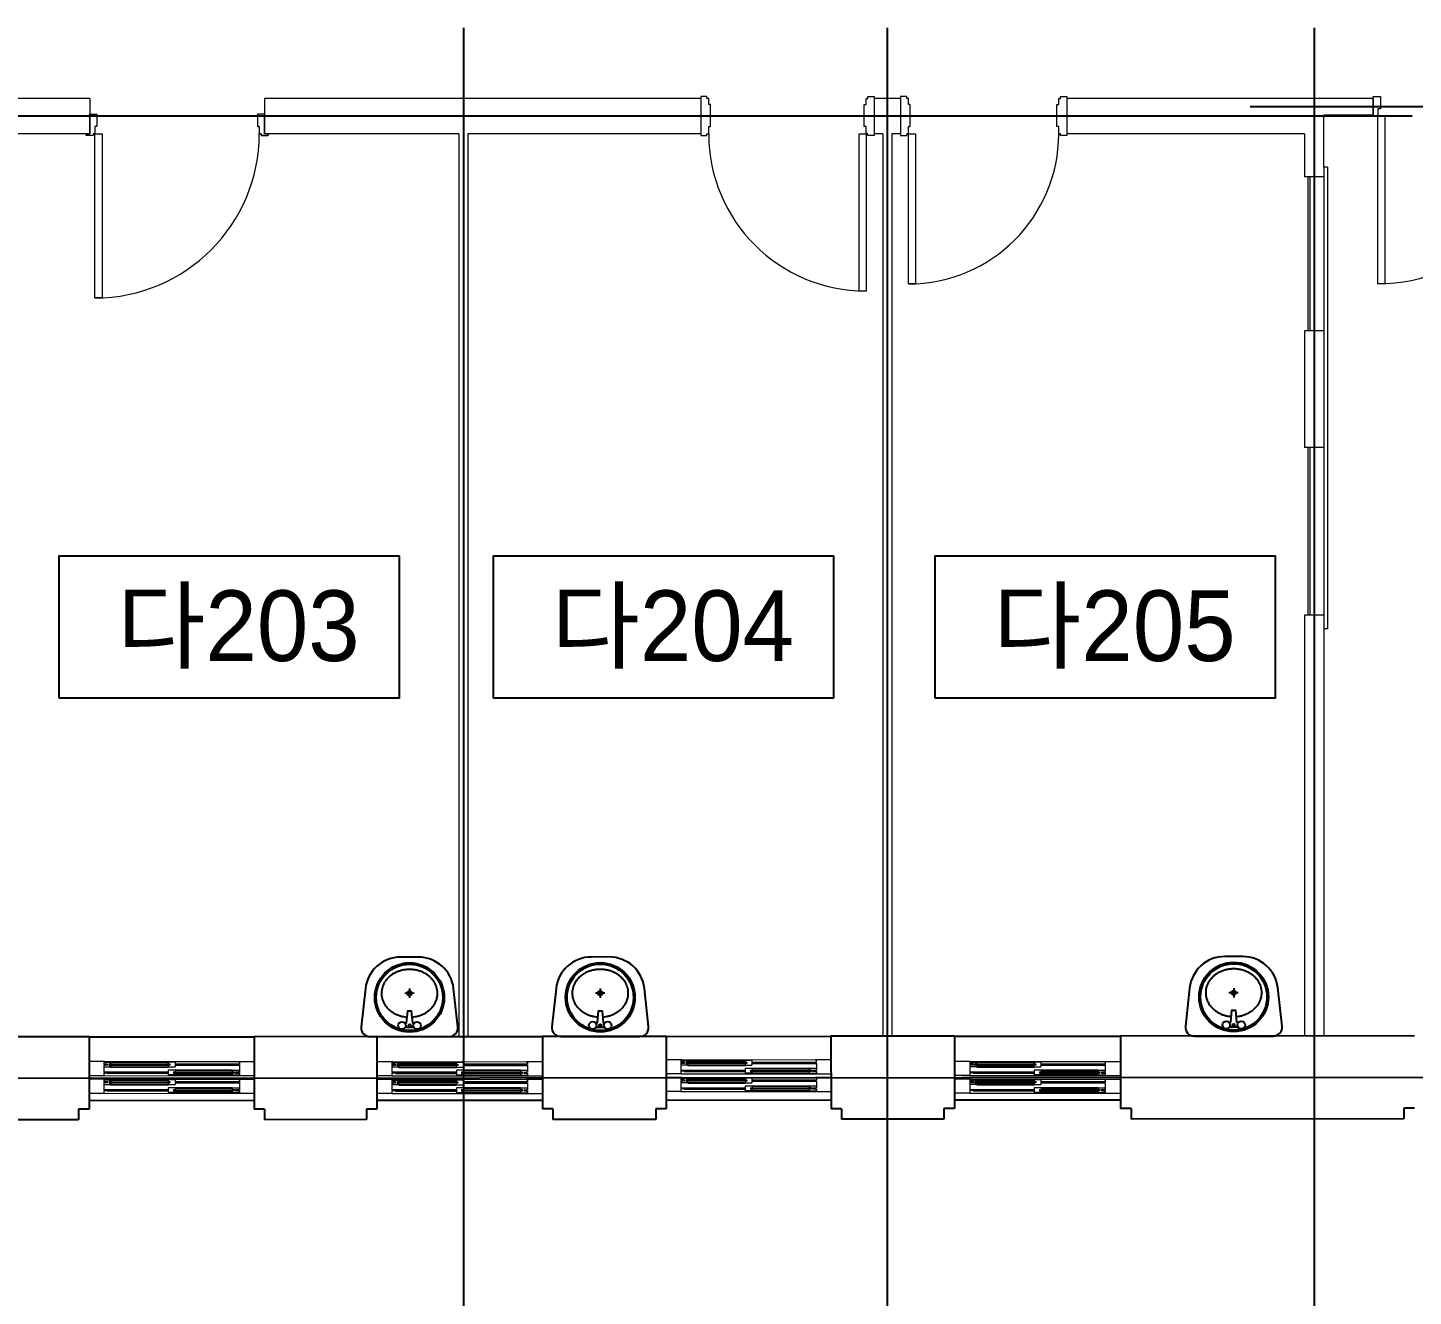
# Model space of a CAD drawing. Header units: millimetres. Extents: x 580267 to 706267, y -57600 to 28800.
# Drawn here: x 659490 to 667335, y -27585 to -20402 of the extents above; entities that cross this region are included whole.
import ezdxf
from ezdxf.enums import TextEntityAlignment as Align

# ---------------------------------------------------------------- set-up
doc = ezdxf.new("R2010")
doc.units = ezdxf.units.MM
doc.header["$LTSCALE"] = 5
doc.layers.add('ELE-1 (벽체 마감)', color=3, linetype='Continuous', lineweight=9)
doc.layers.add('ELE-2 (마감 창호)', color=4, linetype='Continuous', lineweight=9)
for name, color, linetype in [('text', 7, 'Continuous'), ('단면선', 2, 'Continuous'), ('입면', 7, 'Continuous'), ('입면선', 8, 'Continuous'), ('중심선', 1, 'Continuous')]:
    doc.layers.add(name, color=color, linetype=linetype)
doc.styles.get("Standard").update_dxf_attribs({"font": 'Gulim.ttf'})

# ---------------------------------------------------------------- blocks, each defined once
blk = doc.blocks.new('A$C26F80365')
at = {"layer": '입면선'}
for p, q in [((-25, 194.2), (25, 194.2)), ((-26, 0), (27, 0)), ((0, -26.6), (0, 26.4))]:
    blk.add_line(p, q, dxfattribs=at)
blk.add_lwpolyline([(-51, -205), (51, -205, 0.382162), (249.8, -27.1), (273.8, 189.5, 0.447008), (224.1, 245), (-224.1, 245, 0.447008), (-273.8, 189.5), (-249.8, -27.1, 0.382162)], format="xyb", close=True, dxfattribs=at)
blk.add_lwpolyline([(-25, 170.3), (-22.4, 170.3, -0.386916), (-18.1, 166.4), (-12, 101.1), (12, 101.1), (18.1, 166.4, -0.386916), (22.4, 170.3), (25, 170.3)], format="xyb", dxfattribs=at)
for centre, radius in [((0, 23.4), 196.4), ((0, 23.4), 187.9), ((-42.7, 182.3), 21.4), ((0, 182.3), 6.83), ((42.7, 182.3), 21.4), ((0, -0.1), 12.8)]:
    blk.add_circle(centre, radius, dxfattribs=at)
blk.add_rational_spline([(-15.1, 134.2), (-270, 113.6), (-135, -71.2), (0, -256.1), (135, -71.2), (270, 113.6), (15.1, 134.2)], [1, 0.527194519268, 1, 0.527194519268, 1, 0.527194519268, 1], degree=2, knots=[0, 0, 0, 0.333333, 0.333333, 0.666667, 0.666667, 1, 1, 1], dxfattribs=at)

msp = doc.modelspace()

# ---------------------------------------------------------------- linework, layer by layer
at = {"layer": 'ELE-1 (벽체 마감)'}
for p, q in [((659840.8, -20802), (657728.8, -20802)), ((659840.8, -20802), (659840.8, -21002)), ((663300.8, -20802), (660830.8, -20802)), ((660830.8, -20802), (660830.8, -21002)), ((663300.8, -20802), (663300.8, -21002)), ((664431.8, -20802), (664281.8, -20802)), ((664281.8, -20802), (664281.8, -21002)), ((664431.8, -20802), (664431.8, -21002)), ((667108.8, -20802), (665372.8, -20802)), ((665372.8, -20802), (665372.8, -21002)), ((667108.8, -20802), (667108.8, -20897)), ((667108.8, -20897), (666828.8, -20897)), ((666828.8, -21192), (666828.8, -20897)), ((659840.8, -21002), (659330.8, -21002)), ((661931.8, -21002), (660830.8, -21002)), ((661931.8, -21002), (661931.8, -26114.1)), ((663300.8, -21002), (661981.8, -21002)), ((661981.8, -21002), (661981.8, -26114.1)), ((664331.8, -21002), (664281.8, -21002)), ((664331.8, -21002), (664331.8, -26112.5)), ((664431.8, -21002), (664381.8, -21002)), ((664381.8, -21002), (664381.8, -26112.4)), ((666718.8, -21002), (665372.8, -21002)), ((666718.8, -21002), (666718.8, -21247)), ((666828.8, -21247), (666718.8, -21247)), ((666738.8, -21247), (666738.8, -22118.5)), ((666748.8, -21247), (666748.8, -22118.5)), ((666848.8, -21192), (666828.8, -21192)), ((666828.8, -21192), (666828.8, -23805.5)), ((666848.8, -21192), (666848.8, -23805.5)), ((666828.8, -22118.5), (666718.8, -22118.5)), ((666718.8, -22118.5), (666718.8, -22778.5)), ((666828.8, -22778.5), (666718.8, -22778.5)), ((666738.8, -22778.5), (666738.8, -23728.5)), ((666748.8, -22778.5), (666748.8, -23728.5)), ((666828.8, -23728.5), (666718.8, -23728.5)), ((666718.8, -23728.5), (666718.8, -26110.8)), ((666848.8, -23805.5), (666828.8, -23805.5)), ((666828.8, -23805.5), (666828.8, -26110.8))]:
    msp.add_line(p, q, dxfattribs=at)
at = {"layer": 'ELE-2 (마감 창호)'}
for p, q in [((663335.8, -20792), (663300.8, -20792)), ((663300.8, -20792), (663300.8, -20802)), ((663335.8, -20802), (663335.8, -20792)), ((663345.8, -20802), (663335.8, -20802)), ((663345.8, -20837), (663345.8, -20802)), ((663355.8, -20837), (663345.8, -20837)), ((663355.8, -20962), (663355.8, -20837)), ((664226.8, -20962), (664226.8, -20837)), ((664226.8, -20837), (664236.8, -20837)), ((664236.8, -20837), (664236.8, -20802)), ((664236.8, -20802), (664246.8, -20802)), ((664246.8, -20802), (664246.8, -20792)), ((664246.8, -20792), (664281.8, -20792)), ((664281.8, -20792), (664281.8, -20802)), ((664466.8, -20792), (664431.8, -20792)), ((664431.8, -20792), (664431.8, -20802)), ((664466.8, -20802), (664466.8, -20792)), ((664476.8, -20802), (664466.8, -20802)), ((664476.8, -20837), (664476.8, -20802)), ((664486.8, -20837), (664476.8, -20837)), ((664486.8, -20962), (664486.8, -20837)), ((665317.8, -20962), (665317.8, -20837)), ((665317.8, -20837), (665327.8, -20837)), ((665327.8, -20837), (665327.8, -20802)), ((665327.8, -20802), (665337.8, -20802)), ((665337.8, -20802), (665337.8, -20792)), ((665337.8, -20792), (665372.8, -20792)), ((665372.8, -20792), (665372.8, -20802)), ((667108.8, -20792), (667148.8, -20792)), ((667108.8, -20902), (667108.8, -20792)), ((667148.8, -20862), (667133.8, -20862)), ((667133.8, -20862), (667133.8, -20902)), ((667148.8, -20792), (667148.8, -20862)), ((659840.8, -20892), (659880.8, -20892)), ((659840.8, -21002), (659840.8, -20892)), ((659880.8, -20892), (659880.8, -20962)), ((660790.8, -20892), (660790.8, -20962)), ((660830.8, -20892), (660790.8, -20892)), ((660830.8, -20892), (660790.8, -20892)), ((660790.8, -20892), (660790.8, -20962)), ((660830.8, -21002), (660830.8, -20892)), ((667133.8, -20902), (667108.8, -20902)), ((667133.8, -21852), (667133.8, -20902)), ((667133.8, -20902), (667173.8, -20902)), ((667173.8, -20902), (667173.8, -21852)), ((659820.8, -21012), (659820.8, -21002)), ((659820.8, -21002), (659840.8, -21002)), ((659860.8, -21012), (659820.8, -21012)), ((659870.8, -21002), (659860.8, -21002)), ((659860.8, -21002), (659860.8, -21012)), ((659880.8, -20962), (659870.8, -20962)), ((659870.8, -20962), (659870.8, -21002)), ((659870.8, -21932), (659870.8, -21002)), ((659870.8, -21002), (659910.8, -21002)), ((659910.8, -21002), (659910.8, -21932)), ((660800.8, -20962), (660790.8, -20962)), ((660790.8, -20962), (660800.8, -20962)), ((660800.8, -20962), (660800.8, -21002)), ((660800.8, -20962), (660800.8, -21002)), ((660810.8, -21002), (660800.8, -21002)), ((660800.8, -21002), (660810.8, -21002)), ((660810.8, -21002), (660810.8, -21012)), ((660810.8, -21002), (660810.8, -21012)), ((660850.8, -21012), (660810.8, -21012)), ((660810.8, -21012), (660850.8, -21012)), ((660850.8, -21002), (660830.8, -21002)), ((660850.8, -21002), (660850.8, -21012)), ((660850.8, -21012), (660850.8, -21002)), ((663300.8, -21002), (663300.8, -21012)), ((663300.8, -21012), (663335.8, -21012)), ((663335.8, -21012), (663335.8, -21002)), ((663335.8, -21002), (663345.8, -21002)), ((663345.8, -21002), (663345.8, -20962)), ((663345.8, -20962), (663355.8, -20962)), ((664196.8, -21893), (664196.8, -21002)), ((664196.8, -21002), (664236.8, -21002)), ((664236.8, -20962), (664226.8, -20962)), ((664236.8, -21002), (664236.8, -20962)), ((664236.8, -21002), (664236.8, -21893)), ((664246.8, -21002), (664236.8, -21002)), ((664246.8, -21012), (664246.8, -21002)), ((664281.8, -21012), (664246.8, -21012)), ((664281.8, -21002), (664281.8, -21012)), ((664431.8, -21002), (664431.8, -21012)), ((664431.8, -21012), (664466.8, -21012)), ((664466.8, -21012), (664466.8, -21002)), ((664466.8, -21002), (664476.8, -21002)), ((664476.8, -21002), (664476.8, -20962)), ((664476.8, -20962), (664486.8, -20962)), ((664476.8, -21853), (664476.8, -21002)), ((664476.8, -21002), (664516.8, -21002)), ((664516.8, -21002), (664516.8, -21853)), ((665327.8, -20962), (665317.8, -20962)), ((665327.8, -21002), (665327.8, -20962)), ((665337.8, -21002), (665327.8, -21002)), ((665337.8, -21012), (665337.8, -21002)), ((665372.8, -21012), (665337.8, -21012)), ((665372.8, -21002), (665372.8, -21012)), ((664516.8, -21853), (664476.8, -21853)), ((667173.8, -21852), (667133.8, -21852)), ((659910.8, -21932), (659870.8, -21932)), ((664236.8, -21893), (664196.8, -21893)), ((659925.4, -26255.5), (659837.3, -26255.6)), ((659920.4, -26258.5), (659920.4, -26270.5)), ((659925.4, -26258.5), (659920.4, -26258.5)), ((659940.4, -26270.5), (659920.4, -26270.5)), ((659920.4, -26275.5), (659920.4, -26315.5)), ((659940.4, -26275.5), (659920.4, -26275.5)), ((659921.4, -26259.5), (659921.4, -26269.5)), ((659921.4, -26259.5), (659960.4, -26259.5)), ((659941.4, -26269.5), (659921.4, -26269.5)), ((659921.4, -26276.5), (659921.4, -26286.5)), ((659941.4, -26276.5), (659921.4, -26276.5)), ((659925.4, -26255.5), (660683.2, -26255)), ((659925.4, -26255.5), (659925.4, -26258.5)), ((659940.4, -26270.5), (659940.4, -26275.5)), ((659941.4, -26269.5), (659941.4, -26276.5)), ((659960.4, -26268), (659950.4, -26269)), ((659950.4, -26269), (659950.4, -26277)), ((659950.4, -26277), (659960.4, -26278)), ((659955.4, -26270), (659955.4, -26276)), ((659956.4, -26270), (660289.9, -26269.8)), ((659956.4, -26276), (660289.9, -26275.8)), ((659960.4, -26259.5), (659960.4, -26268)), ((659962.4, -26268.5), (659960.4, -26268)), ((659962.4, -26277.5), (659960.4, -26278)), ((659960.4, -26278), (659960.4, -26286.5)), ((659963.4, -26270), (659962.4, -26268.5)), ((659963.4, -26276), (659962.4, -26277.5)), ((660281.9, -26269.8), (660282.8, -26268.3)), ((660281.9, -26275.8), (660282.9, -26277.3)), ((660282.8, -26268.3), (660284.8, -26267.8)), ((660282.9, -26277.3), (660284.9, -26277.8)), ((660284.8, -26259.3), (660284.8, -26267.8)), ((660323.8, -26259.3), (660284.8, -26259.3)), ((660284.8, -26267.8), (660294.8, -26268.8)), ((660294.9, -26276.8), (660284.9, -26277.8)), ((660284.9, -26277.8), (660284.9, -26286.3)), ((660289.9, -26269.8), (660289.9, -26275.8)), ((660294.8, -26268.8), (660294.9, -26276.8)), ((660323.8, -26259.3), (660323.9, -26286.3)), ((660668.2, -26270), (660668.2, -26275)), ((660668.2, -26270), (660688.2, -26270)), ((660668.2, -26275), (660688.2, -26275)), ((660683.2, -26255), (660771.3, -26254.9)), ((660683.2, -26255), (660683.2, -26258)), ((660683.2, -26258), (660688.2, -26258)), ((660688.2, -26258), (660688.2, -26270)), ((660688.2, -26275), (660688.2, -26315)), ((661556.6, -26256.4), (661467.1, -26256.5)), ((661551.6, -26259.4), (661551.6, -26271.4)), ((661556.6, -26259.4), (661551.6, -26259.4)), ((661571.6, -26271.4), (661551.6, -26271.4)), ((661551.6, -26276.4), (661551.6, -26316.4)), ((661571.6, -26276.4), (661551.6, -26276.4)), ((661552.6, -26260.4), (661552.6, -26270.4)), ((661552.6, -26260.4), (661591.6, -26260.4)), ((661572.6, -26270.4), (661552.6, -26270.4)), ((661552.6, -26277.4), (661552.6, -26287.4)), ((661572.6, -26277.4), (661552.6, -26277.4)), ((661556.6, -26256.4), (662314.4, -26255.9)), ((661556.6, -26256.4), (661556.6, -26259.4)), ((661571.6, -26271.4), (661571.6, -26276.4)), ((661572.6, -26270.4), (661572.6, -26277.4)), ((661591.6, -26268.9), (661581.6, -26269.9)), ((661581.6, -26269.9), (661581.6, -26277.9)), ((661581.6, -26277.9), (661591.6, -26278.9)), ((661586.6, -26270.9), (661586.6, -26276.9)), ((661587.6, -26270.9), (661921.1, -26270.7)), ((661587.6, -26276.9), (661921.1, -26276.7)), ((661591.6, -26260.4), (661591.6, -26268.9)), ((661593.6, -26269.4), (661591.6, -26268.9)), ((661593.6, -26278.4), (661591.6, -26278.9)), ((661591.6, -26278.9), (661591.6, -26287.4)), ((661594.6, -26270.9), (661593.6, -26269.4)), ((661594.6, -26276.9), (661593.6, -26278.4)), ((661913.1, -26270.7), (661914.1, -26269.2)), ((661913.1, -26276.7), (661914.1, -26278.2)), ((661914.1, -26269.2), (661916.1, -26268.7)), ((661914.1, -26278.2), (661916.1, -26278.7)), ((661955.1, -26260.1), (661916.1, -26260.2)), ((661916.1, -26260.2), (661916.1, -26268.7)), ((661916.1, -26268.7), (661926.1, -26269.6)), ((661926.1, -26277.6), (661916.1, -26278.7)), ((661916.1, -26278.7), (661916.1, -26287.2)), ((661921.1, -26270.7), (661921.1, -26276.7)), ((661926.1, -26269.6), (661926.1, -26277.6)), ((661955.1, -26260.1), (661955.1, -26287.1)), ((662299.4, -26270.9), (662299.4, -26275.9)), ((662299.4, -26270.9), (662319.4, -26270.9)), ((662299.4, -26275.9), (662319.4, -26275.9)), ((662314.4, -26255.9), (662403.9, -26255.8)), ((662314.4, -26255.9), (662314.4, -26258.9)), ((662314.4, -26258.9), (662319.4, -26258.9)), ((662319.4, -26258.9), (662319.4, -26270.9)), ((662319.4, -26275.9), (662319.5, -26315.9)), ((663192.3, -26245.3), (663104.2, -26245.3)), ((663187.3, -26248.3), (663187.3, -26260.3)), ((663192.3, -26248.3), (663187.3, -26248.3)), ((663207.3, -26260.3), (663187.3, -26260.3)), ((663187.3, -26265.3), (663187.3, -26305.3)), ((663207.3, -26265.3), (663187.3, -26265.3)), ((663188.3, -26249.3), (663227.3, -26249.2)), ((663188.3, -26249.3), (663188.3, -26259.3)), ((663208.3, -26259.3), (663188.3, -26259.3)), ((663188.3, -26266.3), (663188.3, -26276.3)), ((663208.3, -26266.3), (663188.3, -26266.3)), ((663227.3, -26276.2), (663188.3, -26276.3)), ((663192.3, -26245.3), (663950.1, -26244.7)), ((663192.3, -26245.3), (663192.3, -26248.3)), ((663207.3, -26260.3), (663207.3, -26265.3)), ((663208.3, -26259.3), (663208.3, -26266.3)), ((663227.3, -26257.7), (663217.3, -26258.8)), ((663217.3, -26258.8), (663217.3, -26266.8)), ((663217.3, -26266.8), (663227.3, -26267.7)), ((663222.3, -26259.8), (663222.3, -26265.8)), ((663223.3, -26259.8), (663556.8, -26259.5)), ((663223.3, -26265.8), (663556.8, -26265.5)), ((663227.3, -26249.2), (663227.3, -26257.7)), ((663229.3, -26258.2), (663227.3, -26257.7)), ((663229.3, -26267.2), (663227.3, -26267.7)), ((663227.3, -26267.7), (663227.3, -26276.2)), ((663230.3, -26259.7), (663229.3, -26258.2)), ((663230.3, -26265.7), (663229.3, -26267.2)), ((663548.8, -26259.5), (663549.8, -26258)), ((663548.8, -26265.5), (663549.8, -26267)), ((663549.8, -26258), (663551.8, -26257.5)), ((663549.8, -26267), (663551.8, -26267.5)), ((663551.8, -26249), (663551.8, -26257.5)), ((663590.8, -26249), (663551.8, -26249)), ((663551.8, -26257.5), (663561.8, -26258.5)), ((663561.8, -26266.5), (663551.8, -26267.5)), ((663551.8, -26267.5), (663551.8, -26276)), ((663551.8, -26276), (663590.8, -26276)), ((663551.8, -26276), (663590.8, -26276)), ((663556.8, -26259.5), (663556.8, -26265.5)), ((663561.8, -26258.5), (663561.8, -26266.5)), ((663590.8, -26249), (663590.8, -26276)), ((663935.1, -26259.8), (663955.1, -26259.7)), ((663935.1, -26259.8), (663935.2, -26264.8)), ((663935.2, -26264.8), (663955.2, -26264.7)), ((663950.1, -26244.7), (663950.1, -26247.7)), ((663950.1, -26244.7), (664038.2, -26244.7)), ((663950.1, -26247.7), (663955.1, -26247.7)), ((663955.1, -26247.7), (663955.1, -26259.7)), ((663955.2, -26264.7), (663955.2, -26304.7)), ((664828.4, -26254.9), (664737.7, -26254.9)), ((664823.4, -26257.9), (664823.4, -26269.9)), ((664828.4, -26257.9), (664823.4, -26257.9)), ((664843.4, -26269.9), (664823.4, -26269.9)), ((664823.4, -26274.9), (664823.4, -26314.9)), ((664843.4, -26274.9), (664823.4, -26274.9)), ((664824.4, -26258.9), (664824.4, -26268.9)), ((664824.4, -26258.9), (664863.4, -26258.9)), ((664844.4, -26268.9), (664824.4, -26268.9)), ((664824.4, -26275.9), (664824.4, -26285.9)), ((664844.4, -26275.9), (664824.4, -26275.9)), ((664828.4, -26254.9), (665586.2, -26254.9)), ((664828.4, -26254.9), (664828.4, -26257.9)), ((664843.4, -26269.9), (664843.4, -26274.9)), ((664844.4, -26268.9), (664844.4, -26275.9)), ((664863.4, -26267.4), (664853.4, -26268.4)), ((664853.4, -26268.4), (664853.4, -26276.4)), ((664853.4, -26276.4), (664863.4, -26277.4)), ((664858.4, -26269.4), (664858.4, -26275.4)), ((664859.4, -26269.4), (665192.9, -26269.4)), ((664859.4, -26275.4), (665192.9, -26275.4)), ((664863.4, -26258.9), (664863.4, -26267.4)), ((664865.4, -26267.9), (664863.4, -26267.4)), ((664865.4, -26276.9), (664863.4, -26277.4)), ((664863.4, -26277.4), (664863.4, -26285.9)), ((664866.4, -26269.4), (664865.4, -26267.9)), ((664866.4, -26275.4), (664865.4, -26276.9)), ((665184.9, -26269.4), (665185.9, -26267.9)), ((665184.9, -26275.4), (665185.9, -26276.9)), ((665185.9, -26267.9), (665187.9, -26267.4)), ((665185.9, -26276.9), (665187.9, -26277.4)), ((665187.9, -26258.9), (665187.9, -26267.4)), ((665226.9, -26258.9), (665187.9, -26258.9)), ((665187.9, -26267.4), (665197.9, -26268.4)), ((665197.9, -26276.4), (665187.9, -26277.4)), ((665187.9, -26277.4), (665187.9, -26285.9)), ((665192.9, -26269.4), (665192.9, -26275.4)), ((665197.9, -26268.4), (665197.9, -26276.4)), ((665226.9, -26258.9), (665226.9, -26285.9)), ((665571.2, -26269.9), (665571.2, -26274.9)), ((665571.2, -26269.9), (665591.2, -26269.9)), ((665571.2, -26274.9), (665591.2, -26274.9)), ((665586.2, -26254.9), (665586.2, -26257.9)), ((665586.2, -26254.9), (665676.9, -26254.9)), ((665586.2, -26257.9), (665591.2, -26257.9)), ((665591.2, -26257.9), (665591.2, -26269.9)), ((665591.2, -26274.9), (665591.2, -26314.9)), ((659920.4, -26335.5), (659837.3, -26335.6)), ((659925.4, -26355.5), (659837.3, -26355.6)), ((659940.4, -26315.5), (659920.4, -26315.5)), ((659920.4, -26320.5), (659920.4, -26335.5)), ((659940.4, -26320.5), (659920.4, -26320.5)), ((659920.4, -26335.5), (660688.3, -26335)), ((659920.4, -26358.5), (659920.4, -26370.5)), ((659925.4, -26358.5), (659920.4, -26358.5)), ((659960.4, -26286.5), (659921.4, -26286.5)), ((659921.4, -26359.5), (659921.4, -26369.5)), ((659921.4, -26359.5), (659960.4, -26359.5)), ((659925.4, -26355.5), (660683.3, -26355)), ((659925.4, -26355.5), (659925.4, -26358.5)), ((659940.4, -26315.5), (659940.4, -26320.5)), ((659960.4, -26359.5), (659960.4, -26368)), ((660284.9, -26286.3), (660323.9, -26286.3)), ((660284.9, -26286.3), (660323.9, -26286.3)), ((660284.9, -26359.3), (660284.9, -26367.8)), ((660323.9, -26359.3), (660284.9, -26359.3)), ((660285.9, -26304.3), (660285.9, -26331.3)), ((660324.9, -26304.3), (660285.9, -26304.3)), ((660324.9, -26331.3), (660285.9, -26331.3)), ((660314.9, -26313.8), (660324.9, -26312.8)), ((660314.9, -26313.8), (660314.9, -26321.8)), ((660314.9, -26321.8), (660324.9, -26322.8)), ((660319.9, -26314.8), (660653.2, -26314.5)), ((660319.9, -26314.8), (660319.9, -26320.8)), ((660319.9, -26320.8), (660653.3, -26320.5)), ((660323.9, -26359.3), (660323.9, -26386.3)), ((660324.9, -26304.3), (660324.9, -26312.8)), ((660326.9, -26313.3), (660324.9, -26312.8)), ((660326.9, -26322.3), (660324.9, -26322.8)), ((660324.9, -26322.8), (660324.9, -26331.3)), ((660327.9, -26314.8), (660326.9, -26313.3)), ((660327.9, -26320.8), (660326.9, -26322.3)), ((660645.2, -26314.5), (660646.2, -26313)), ((660645.3, -26320.5), (660646.3, -26322)), ((660646.2, -26313), (660648.2, -26312.5)), ((660646.3, -26322), (660648.3, -26322.5)), ((660648.2, -26304), (660648.2, -26312.5)), ((660648.2, -26304), (660687.2, -26304)), ((660648.2, -26312.5), (660658.2, -26313.5)), ((660658.3, -26321.5), (660648.3, -26322.5)), ((660648.3, -26322.5), (660648.3, -26331)), ((660648.3, -26331), (660687.3, -26331)), ((660653.2, -26314.5), (660653.3, -26320.5)), ((660658.2, -26313.5), (660658.3, -26321.5)), ((660667.2, -26314), (660667.3, -26321)), ((660667.2, -26314), (660687.2, -26314)), ((660667.3, -26321), (660687.3, -26321)), ((660668.2, -26315), (660668.3, -26320)), ((660668.2, -26315), (660688.2, -26315)), ((660668.3, -26320), (660688.3, -26320)), ((660683.3, -26355), (660771.4, -26354.9)), ((660683.3, -26355), (660683.3, -26358)), ((660683.3, -26358), (660688.3, -26358)), ((660687.2, -26304), (660687.2, -26314)), ((660687.3, -26321), (660687.3, -26331)), ((660688.3, -26320), (660688.3, -26335)), ((660688.3, -26335), (660771.4, -26334.9)), ((660688.3, -26358), (660688.3, -26370)), ((661551.6, -26336.4), (661467.2, -26336.5)), ((661556.6, -26356.4), (661467.2, -26356.5)), ((661571.6, -26316.4), (661551.6, -26316.4)), ((661551.6, -26321.4), (661551.6, -26336.4)), ((661571.6, -26321.4), (661551.6, -26321.4)), ((661551.6, -26336.4), (662319.5, -26335.9)), ((661551.6, -26359.4), (661551.6, -26371.4)), ((661556.6, -26359.4), (661551.6, -26359.4)), ((661591.6, -26287.4), (661552.6, -26287.4)), ((661552.6, -26360.4), (661552.6, -26370.4)), ((661552.6, -26360.4), (661591.6, -26360.4)), ((661556.6, -26356.4), (662314.5, -26355.9)), ((661556.6, -26356.4), (661556.6, -26359.4)), ((661571.6, -26316.4), (661571.6, -26321.4)), ((661591.6, -26360.4), (661591.6, -26368.9)), ((661916.1, -26287.2), (661955.1, -26287.1)), ((661916.1, -26287.2), (661955.1, -26287.1)), ((661955.1, -26360.1), (661916.1, -26360.2)), ((661916.1, -26360.2), (661916.1, -26368.7)), ((661956.1, -26305.1), (661917.1, -26305.2)), ((661917.1, -26305.2), (661917.1, -26332.2)), ((661956.1, -26332.1), (661917.1, -26332.2)), ((661946.1, -26314.6), (661956.1, -26313.6)), ((661946.1, -26314.6), (661946.1, -26322.6)), ((661946.1, -26322.6), (661956.1, -26323.6)), ((661951.1, -26315.6), (662284.5, -26315.4)), ((661951.1, -26315.6), (661951.1, -26321.6)), ((661951.1, -26321.6), (662284.5, -26321.4)), ((661955.1, -26360.1), (661955.1, -26387.1)), ((661956.1, -26305.1), (661956.1, -26313.6)), ((661958.1, -26314.1), (661956.1, -26313.6)), ((661958.1, -26323.1), (661956.1, -26323.6)), ((661956.1, -26323.6), (661956.1, -26332.1)), ((661959.1, -26315.6), (661958.1, -26314.1)), ((661959.1, -26321.6), (661958.1, -26323.1)), ((662276.5, -26315.4), (662277.5, -26313.9)), ((662276.5, -26321.4), (662277.5, -26322.9)), ((662277.5, -26313.9), (662279.5, -26313.4)), ((662277.5, -26322.9), (662279.5, -26323.4)), ((662279.5, -26304.9), (662279.5, -26313.4)), ((662279.5, -26304.9), (662318.5, -26304.9)), ((662279.5, -26313.4), (662289.5, -26314.4)), ((662289.5, -26322.4), (662279.5, -26323.4)), ((662279.5, -26323.4), (662279.5, -26331.9)), ((662279.5, -26331.9), (662318.5, -26331.9)), ((662284.5, -26315.4), (662284.5, -26321.4)), ((662289.5, -26314.4), (662289.5, -26322.4)), ((662298.5, -26314.9), (662298.5, -26321.9)), ((662298.5, -26314.9), (662318.5, -26314.9)), ((662298.5, -26321.9), (662318.5, -26321.9)), ((662299.5, -26315.9), (662299.5, -26320.9)), ((662299.5, -26315.9), (662319.5, -26315.9)), ((662299.5, -26320.9), (662319.5, -26320.9)), ((662314.5, -26355.9), (662403.9, -26355.8)), ((662314.5, -26355.9), (662314.5, -26358.9)), ((662314.5, -26358.9), (662319.5, -26358.9)), ((662318.5, -26304.9), (662318.5, -26314.9)), ((662318.5, -26321.9), (662318.5, -26331.9)), ((662319.5, -26320.9), (662319.5, -26335.9)), ((662319.5, -26335.9), (662403.9, -26335.8)), ((662319.5, -26358.9), (662319.5, -26370.9)), ((663187.3, -26325.3), (663104.3, -26325.3)), ((663192.4, -26345.3), (663104.3, -26345.3)), ((663207.3, -26305.3), (663187.3, -26305.3)), ((663187.3, -26310.3), (663187.3, -26325.3)), ((663207.3, -26310.3), (663187.3, -26310.3)), ((663187.3, -26325.3), (663955.2, -26324.7)), ((663187.4, -26348.3), (663187.4, -26360.3)), ((663192.4, -26348.3), (663187.4, -26348.3)), ((663207.4, -26360.3), (663187.4, -26360.3)), ((663188.4, -26349.3), (663227.4, -26349.2)), ((663188.4, -26349.3), (663188.4, -26359.3)), ((663208.4, -26359.3), (663188.4, -26359.3)), ((663192.4, -26345.3), (663950.2, -26344.7)), ((663192.4, -26345.3), (663192.4, -26348.3)), ((663207.3, -26305.3), (663207.3, -26310.3)), ((663207.4, -26360.3), (663207.4, -26365.3)), ((663208.4, -26359.3), (663208.4, -26366.3)), ((663227.4, -26357.7), (663217.4, -26358.8)), ((663217.4, -26358.8), (663217.4, -26366.8)), ((663222.4, -26359.8), (663222.4, -26365.8)), ((663223.4, -26359.8), (663556.8, -26359.5)), ((663227.4, -26349.2), (663227.4, -26357.7)), ((663229.4, -26358.2), (663227.4, -26357.7)), ((663230.4, -26359.7), (663229.4, -26358.2)), ((663548.8, -26359.5), (663549.8, -26358)), ((663549.8, -26358), (663551.8, -26357.5)), ((663551.8, -26349), (663551.8, -26357.5)), ((663590.8, -26349), (663551.8, -26349)), ((663551.8, -26357.5), (663561.8, -26358.5)), ((663552.8, -26294), (663552.8, -26321)), ((663591.8, -26294), (663552.8, -26294)), ((663591.8, -26321), (663552.8, -26321)), ((663556.8, -26359.5), (663556.9, -26365.5)), ((663561.8, -26358.5), (663561.9, -26366.5)), ((663581.8, -26303.5), (663591.8, -26302.5)), ((663581.8, -26303.5), (663581.8, -26311.5)), ((663581.8, -26311.5), (663591.8, -26312.5)), ((663586.8, -26304.5), (663920.2, -26304.3)), ((663586.8, -26304.5), (663586.8, -26310.5)), ((663586.8, -26310.5), (663920.2, -26310.3)), ((663590.8, -26349), (663590.9, -26376)), ((663591.8, -26294), (663591.8, -26302.5)), ((663593.8, -26303), (663591.8, -26302.5)), ((663593.8, -26312), (663591.8, -26312.5)), ((663591.8, -26312.5), (663591.8, -26321)), ((663594.8, -26304.5), (663593.8, -26303)), ((663594.8, -26310.5), (663593.8, -26312)), ((663912.2, -26304.3), (663913.2, -26302.8)), ((663912.2, -26310.3), (663913.2, -26311.8)), ((663913.2, -26302.8), (663915.2, -26302.3)), ((663913.2, -26311.8), (663915.2, -26312.3)), ((663915.2, -26293.8), (663954.2, -26293.7)), ((663915.2, -26293.8), (663915.2, -26302.3)), ((663915.2, -26302.3), (663925.2, -26303.3)), ((663925.2, -26311.3), (663915.2, -26312.3)), ((663915.2, -26312.3), (663915.2, -26320.8)), ((663915.2, -26320.8), (663954.2, -26320.7)), ((663920.2, -26304.3), (663920.2, -26310.3)), ((663925.2, -26303.3), (663925.2, -26311.3)), ((663934.2, -26303.8), (663954.2, -26303.7)), ((663934.2, -26303.8), (663934.2, -26310.8)), ((663934.2, -26310.8), (663954.2, -26310.7)), ((663935.2, -26304.8), (663955.2, -26304.7)), ((663935.2, -26304.8), (663935.2, -26309.8)), ((663935.2, -26309.8), (663955.2, -26309.7)), ((663935.2, -26359.8), (663955.2, -26359.7)), ((663935.2, -26359.8), (663935.2, -26364.8)), ((663950.2, -26344.7), (663950.2, -26347.7)), ((663950.2, -26344.7), (664038.3, -26344.7)), ((663950.2, -26347.7), (663955.2, -26347.7)), ((663954.2, -26293.7), (663954.2, -26303.7)), ((663954.2, -26310.7), (663954.2, -26320.7)), ((663955.2, -26309.7), (663955.2, -26324.7)), ((663955.2, -26324.7), (664038.3, -26324.7)), ((663955.2, -26347.7), (663955.2, -26359.7)), ((664823.4, -26334.9), (664737.7, -26334.9)), ((664828.4, -26354.9), (664737.7, -26354.9)), ((664843.4, -26314.9), (664823.4, -26314.9)), ((664823.4, -26319.9), (664823.4, -26334.9)), ((664843.4, -26319.9), (664823.4, -26319.9)), ((664823.4, -26334.9), (665591.2, -26334.9)), ((664823.4, -26357.9), (664823.4, -26369.9)), ((664828.4, -26357.9), (664823.4, -26357.9)), ((664863.4, -26285.9), (664824.4, -26285.9)), ((664824.4, -26358.9), (664824.4, -26368.9)), ((664824.4, -26358.9), (664863.4, -26358.9)), ((664828.4, -26354.9), (665586.3, -26354.9)), ((664828.4, -26354.9), (664828.4, -26357.9)), ((664843.4, -26314.9), (664843.4, -26319.9)), ((664863.4, -26358.9), (664863.4, -26367.4)), ((665187.9, -26285.9), (665226.9, -26285.9)), ((665187.9, -26285.9), (665226.9, -26285.9)), ((665187.9, -26358.9), (665187.9, -26367.4)), ((665226.9, -26358.9), (665187.9, -26358.9)), ((665188.9, -26303.9), (665188.9, -26330.9)), ((665227.9, -26303.9), (665188.9, -26303.9)), ((665227.9, -26330.9), (665188.9, -26330.9)), ((665217.9, -26313.4), (665227.9, -26312.4)), ((665217.9, -26313.4), (665217.9, -26321.4)), ((665217.9, -26321.4), (665227.9, -26322.4)), ((665222.9, -26314.4), (665222.9, -26320.4)), ((665222.9, -26314.4), (665556.2, -26314.4)), ((665222.9, -26320.4), (665556.2, -26320.4)), ((665226.9, -26358.9), (665226.9, -26385.9)), ((665227.9, -26303.9), (665227.9, -26312.4)), ((665229.9, -26312.9), (665227.9, -26312.4)), ((665229.9, -26321.9), (665227.9, -26322.4)), ((665227.9, -26322.4), (665227.9, -26330.9)), ((665230.9, -26314.4), (665229.9, -26312.9)), ((665230.9, -26320.4), (665229.9, -26321.9)), ((665548.2, -26314.4), (665549.2, -26312.9)), ((665548.2, -26320.4), (665549.2, -26321.9)), ((665549.2, -26312.9), (665551.2, -26312.4)), ((665549.2, -26321.9), (665551.2, -26322.4)), ((665551.2, -26303.9), (665551.2, -26312.4)), ((665551.2, -26303.9), (665590.2, -26303.9)), ((665551.2, -26312.4), (665561.2, -26313.4)), ((665561.2, -26321.4), (665551.2, -26322.4)), ((665551.2, -26322.4), (665551.2, -26330.9)), ((665551.2, -26330.9), (665590.2, -26330.9)), ((665556.2, -26314.4), (665556.2, -26320.4)), ((665561.2, -26313.4), (665561.2, -26321.4)), ((665570.2, -26313.9), (665570.2, -26320.9)), ((665570.2, -26313.9), (665590.2, -26313.9)), ((665570.2, -26320.9), (665590.2, -26320.9)), ((665571.2, -26314.9), (665571.2, -26319.9)), ((665571.2, -26314.9), (665591.2, -26314.9)), ((665571.2, -26319.9), (665591.2, -26319.9)), ((665586.3, -26354.9), (665586.3, -26357.9)), ((665586.3, -26354.9), (665677, -26354.9)), ((665586.3, -26357.9), (665591.3, -26357.9)), ((665590.2, -26303.9), (665590.2, -26313.9)), ((665590.2, -26320.9), (665590.2, -26330.9)), ((665591.2, -26319.9), (665591.2, -26334.9)), ((665591.2, -26334.9), (665677, -26334.9)), ((665591.3, -26357.9), (665591.3, -26369.9)), ((659920.5, -26435.5), (659837.4, -26435.6)), ((659940.4, -26370.5), (659920.4, -26370.5)), ((659920.4, -26375.5), (659920.5, -26415.5)), ((659940.4, -26375.5), (659920.4, -26375.5)), ((659940.5, -26415.5), (659920.5, -26415.5)), ((659920.5, -26420.5), (659920.5, -26435.5)), ((659940.5, -26420.5), (659920.5, -26420.5)), ((659920.5, -26435.5), (660688.3, -26435)), ((659941.4, -26369.5), (659921.4, -26369.5)), ((659921.4, -26376.5), (659921.4, -26386.5)), ((659941.4, -26376.5), (659921.4, -26376.5)), ((659960.4, -26386.5), (659921.4, -26386.5)), ((659940.4, -26370.5), (659940.4, -26375.5)), ((659940.5, -26415.5), (659940.5, -26420.5)), ((659941.4, -26369.5), (659941.4, -26376.5)), ((659960.4, -26368), (659950.4, -26369)), ((659950.4, -26369), (659950.4, -26377)), ((659950.4, -26377), (659960.4, -26378)), ((659955.4, -26370), (659955.4, -26376)), ((659956.4, -26370), (660289.9, -26369.8)), ((659956.4, -26376), (660289.9, -26375.8)), ((659962.4, -26368.5), (659960.4, -26368)), ((659962.4, -26377.5), (659960.4, -26378)), ((659960.4, -26378), (659960.4, -26386.5)), ((659963.4, -26370), (659962.4, -26368.5)), ((659963.4, -26376), (659962.4, -26377.5)), ((660281.9, -26369.8), (660282.9, -26368.3)), ((660281.9, -26375.8), (660282.9, -26377.3)), ((660282.9, -26368.3), (660284.9, -26367.8)), ((660282.9, -26377.3), (660284.9, -26377.8)), ((660284.9, -26367.8), (660294.9, -26368.8)), ((660294.9, -26376.8), (660284.9, -26377.8)), ((660284.9, -26377.8), (660284.9, -26386.3)), ((660284.9, -26386.3), (660323.9, -26386.3)), ((660284.9, -26386.3), (660323.9, -26386.3)), ((660285.9, -26404.3), (660286, -26431.3)), ((660324.9, -26404.3), (660285.9, -26404.3)), ((660325, -26431.3), (660286, -26431.3)), ((660289.9, -26369.8), (660289.9, -26375.8)), ((660294.9, -26368.8), (660294.9, -26376.8)), ((660314.9, -26413.8), (660324.9, -26412.8)), ((660314.9, -26413.8), (660315, -26421.8)), ((660315, -26421.8), (660325, -26422.8)), ((660320, -26414.8), (660653.3, -26414.5)), ((660320, -26414.8), (660320, -26420.8)), ((660320, -26420.8), (660653.3, -26420.5)), ((660324.9, -26404.3), (660324.9, -26412.8)), ((660326.9, -26413.3), (660324.9, -26412.8)), ((660327, -26422.3), (660325, -26422.8)), ((660325, -26422.8), (660325, -26431.3)), ((660328, -26414.8), (660326.9, -26413.3)), ((660328, -26420.8), (660327, -26422.3)), ((660645.3, -26414.5), (660646.3, -26413)), ((660645.3, -26420.5), (660646.3, -26422)), ((660646.3, -26413), (660648.3, -26412.5)), ((660646.3, -26422), (660648.3, -26422.5)), ((660648.3, -26404), (660648.3, -26412.5)), ((660648.3, -26404), (660687.3, -26404)), ((660648.3, -26412.5), (660658.3, -26413.5)), ((660658.3, -26421.5), (660648.3, -26422.5)), ((660648.3, -26422.5), (660648.3, -26431)), ((660648.3, -26431), (660687.3, -26431)), ((660653.3, -26414.5), (660653.3, -26420.5)), ((660658.3, -26413.5), (660658.3, -26421.5)), ((660667.3, -26414), (660667.3, -26421)), ((660667.3, -26414), (660687.3, -26414)), ((660667.3, -26421), (660687.3, -26421)), ((660668.3, -26370), (660668.3, -26375)), ((660668.3, -26370), (660688.3, -26370)), ((660668.3, -26375), (660688.3, -26375)), ((660668.3, -26415), (660668.3, -26420)), ((660668.3, -26415), (660688.3, -26415)), ((660668.3, -26420), (660688.3, -26420)), ((660687.3, -26404), (660687.3, -26414)), ((660687.3, -26421), (660687.3, -26431)), ((660688.3, -26375), (660688.3, -26415)), ((660688.3, -26420), (660688.3, -26435)), ((660688.3, -26435), (660771.4, -26434.9)), ((661551.7, -26436.4), (661467.2, -26436.5)), ((661571.6, -26371.4), (661551.6, -26371.4)), ((661551.7, -26376.4), (661551.7, -26416.4)), ((661571.7, -26376.4), (661551.7, -26376.4)), ((661571.7, -26416.4), (661551.7, -26416.4)), ((661551.7, -26421.4), (661551.7, -26436.4)), ((661571.7, -26421.4), (661551.7, -26421.4)), ((661551.7, -26436.4), (662319.5, -26435.9)), ((661572.6, -26370.4), (661552.6, -26370.4)), ((661552.7, -26377.4), (661552.7, -26387.4)), ((661572.7, -26377.4), (661552.7, -26377.4)), ((661591.7, -26387.4), (661552.7, -26387.4)), ((661571.6, -26371.4), (661571.7, -26376.4)), ((661571.7, -26416.4), (661571.7, -26421.4)), ((661572.6, -26370.4), (661572.7, -26377.4)), ((661591.6, -26368.9), (661581.6, -26369.9)), ((661581.6, -26369.9), (661581.7, -26377.9)), ((661581.7, -26377.9), (661591.7, -26378.9)), ((661586.6, -26370.9), (661586.7, -26376.9)), ((661587.6, -26370.9), (661921.1, -26370.7)), ((661587.7, -26376.9), (661921.1, -26376.7)), ((661593.6, -26369.4), (661591.6, -26368.9)), ((661593.7, -26378.4), (661591.7, -26378.9)), ((661591.7, -26378.9), (661591.7, -26387.4)), ((661594.6, -26370.9), (661593.6, -26369.4)), ((661594.7, -26376.9), (661593.7, -26378.4)), ((661913.1, -26370.7), (661914.1, -26369.2)), ((661913.1, -26376.7), (661914.1, -26378.2)), ((661914.1, -26369.2), (661916.1, -26368.7)), ((661914.1, -26378.2), (661916.1, -26378.7)), ((661916.1, -26368.7), (661926.1, -26369.6)), ((661926.1, -26377.6), (661916.1, -26378.7)), ((661916.1, -26378.7), (661916.1, -26387.2)), ((661916.1, -26387.2), (661955.1, -26387.1)), ((661916.1, -26387.2), (661955.1, -26387.1)), ((661956.2, -26405.1), (661917.2, -26405.2)), ((661917.2, -26405.2), (661917.2, -26432.2)), ((661956.2, -26432.1), (661917.2, -26432.2)), ((661921.1, -26370.7), (661921.1, -26376.7)), ((661926.1, -26369.6), (661926.1, -26377.6)), ((661946.2, -26414.6), (661956.2, -26413.6)), ((661946.2, -26414.6), (661946.2, -26422.6)), ((661946.2, -26422.6), (661956.2, -26423.6)), ((661951.2, -26415.6), (662284.5, -26415.4)), ((661951.2, -26415.6), (661951.2, -26421.6)), ((661951.2, -26421.6), (662284.5, -26421.4)), ((661956.2, -26405.1), (661956.2, -26413.6)), ((661958.2, -26414.1), (661956.2, -26413.6)), ((661958.2, -26423.1), (661956.2, -26423.6)), ((661956.2, -26423.6), (661956.2, -26432.1)), ((661959.2, -26415.6), (661958.2, -26414.1)), ((661959.2, -26421.6), (661958.2, -26423.1)), ((662276.5, -26415.4), (662277.5, -26413.9)), ((662276.5, -26421.4), (662277.5, -26422.9)), ((662277.5, -26413.9), (662279.5, -26413.4)), ((662277.5, -26422.9), (662279.5, -26423.4)), ((662279.5, -26404.9), (662279.5, -26413.4)), ((662279.5, -26404.9), (662318.5, -26404.9)), ((662279.5, -26413.4), (662289.5, -26414.4)), ((662289.5, -26422.4), (662279.5, -26423.4)), ((662279.5, -26423.4), (662279.5, -26431.9)), ((662279.5, -26431.9), (662318.5, -26431.9)), ((662284.5, -26415.4), (662284.5, -26421.4)), ((662289.5, -26414.4), (662289.5, -26422.4)), ((662298.5, -26414.9), (662298.5, -26421.9)), ((662298.5, -26414.9), (662318.5, -26414.9)), ((662298.5, -26421.9), (662318.5, -26421.9)), ((662299.5, -26370.9), (662299.5, -26375.9)), ((662299.5, -26370.9), (662319.5, -26370.9)), ((662299.5, -26375.9), (662319.5, -26375.9)), ((662299.5, -26415.9), (662299.5, -26420.9)), ((662299.5, -26415.9), (662319.5, -26415.9)), ((662299.5, -26420.9), (662319.5, -26420.9)), ((662318.5, -26404.9), (662318.5, -26414.9)), ((662318.5, -26421.9), (662318.5, -26431.9)), ((662319.5, -26375.9), (662319.5, -26415.9)), ((662319.5, -26420.9), (662319.5, -26435.9)), ((662319.5, -26435.9), (662404, -26435.8)), ((663187.4, -26425.3), (663104.3, -26425.3)), ((663187.4, -26365.3), (663187.4, -26405.3)), ((663207.4, -26365.3), (663187.4, -26365.3)), ((663207.4, -26405.3), (663187.4, -26405.3)), ((663187.4, -26410.3), (663187.4, -26425.3)), ((663207.4, -26410.3), (663187.4, -26410.3)), ((663187.4, -26425.3), (663955.3, -26424.7)), ((663188.4, -26366.3), (663188.4, -26376.3)), ((663208.4, -26366.3), (663188.4, -26366.3)), ((663227.4, -26376.2), (663188.4, -26376.3)), ((663207.4, -26405.3), (663207.4, -26410.3)), ((663217.4, -26366.8), (663227.4, -26367.7)), ((663223.4, -26365.8), (663556.9, -26365.5)), ((663229.4, -26367.2), (663227.4, -26367.7)), ((663227.4, -26367.7), (663227.4, -26376.2)), ((663230.4, -26365.7), (663229.4, -26367.2)), ((663548.9, -26365.5), (663549.9, -26367)), ((663549.9, -26367), (663551.9, -26367.5)), ((663561.9, -26366.5), (663551.9, -26367.5)), ((663551.9, -26367.5), (663551.9, -26376)), ((663551.9, -26376), (663590.9, -26376)), ((663551.9, -26376), (663590.9, -26376)), ((663552.9, -26394), (663552.9, -26421)), ((663591.9, -26394), (663552.9, -26394)), ((663591.9, -26421), (663552.9, -26421)), ((663581.9, -26403.5), (663591.9, -26402.5)), ((663581.9, -26403.5), (663581.9, -26411.5)), ((663581.9, -26411.5), (663591.9, -26412.5)), ((663586.9, -26404.5), (663920.2, -26404.3)), ((663586.9, -26404.5), (663586.9, -26410.5)), ((663586.9, -26410.5), (663920.3, -26410.3)), ((663591.9, -26394), (663591.9, -26402.5)), ((663593.9, -26403), (663591.9, -26402.5)), ((663593.9, -26412), (663591.9, -26412.5)), ((663591.9, -26412.5), (663591.9, -26421)), ((663594.9, -26404.5), (663593.9, -26403)), ((663594.9, -26410.5), (663593.9, -26412)), ((663912.2, -26404.3), (663913.2, -26402.8)), ((663912.3, -26410.3), (663913.3, -26411.8)), ((663913.2, -26402.8), (663915.2, -26402.3)), ((663913.3, -26411.8), (663915.3, -26412.3)), ((663915.2, -26393.8), (663954.2, -26393.7)), ((663915.2, -26393.8), (663915.2, -26402.3)), ((663915.2, -26402.3), (663925.2, -26403.3)), ((663925.3, -26411.3), (663915.3, -26412.3)), ((663915.3, -26412.3), (663915.3, -26420.8)), ((663915.3, -26420.8), (663954.3, -26420.7)), ((663920.2, -26404.3), (663920.3, -26410.3)), ((663925.2, -26403.3), (663925.3, -26411.3)), ((663934.2, -26403.8), (663954.2, -26403.7)), ((663934.2, -26403.8), (663934.3, -26410.8)), ((663934.3, -26410.8), (663954.3, -26410.7)), ((663935.2, -26364.8), (663955.2, -26364.7)), ((663935.2, -26404.8), (663955.2, -26404.7)), ((663935.2, -26404.8), (663935.3, -26409.8)), ((663935.3, -26409.8), (663955.3, -26409.7)), ((663954.2, -26393.7), (663954.2, -26403.7)), ((663954.3, -26410.7), (663954.3, -26420.7)), ((663955.2, -26364.7), (663955.2, -26404.7)), ((663955.3, -26409.7), (663955.3, -26424.7)), ((663955.3, -26424.7), (664038.3, -26424.7)), ((664823.4, -26434.9), (664737.8, -26434.9)), ((664843.4, -26369.9), (664823.4, -26369.9)), ((664823.4, -26374.9), (664823.4, -26414.9)), ((664843.4, -26374.9), (664823.4, -26374.9)), ((664843.4, -26414.9), (664823.4, -26414.9)), ((664823.4, -26419.9), (664823.4, -26434.9)), ((664843.4, -26419.9), (664823.4, -26419.9)), ((664823.4, -26434.9), (665591.3, -26434.9)), ((664844.4, -26368.9), (664824.4, -26368.9)), ((664824.4, -26375.9), (664824.4, -26385.9)), ((664844.4, -26375.9), (664824.4, -26375.9)), ((664863.4, -26385.9), (664824.4, -26385.9)), ((664843.4, -26369.9), (664843.4, -26374.9)), ((664843.4, -26414.9), (664843.4, -26419.9)), ((664844.4, -26368.9), (664844.4, -26375.9)), ((664863.4, -26367.4), (664853.4, -26368.4)), ((664853.4, -26368.4), (664853.4, -26376.4)), ((664853.4, -26376.4), (664863.4, -26377.4)), ((664858.4, -26369.4), (664858.4, -26375.4)), ((664859.4, -26369.4), (665192.9, -26369.4)), ((664859.4, -26375.4), (665192.9, -26375.4)), ((664865.4, -26367.9), (664863.4, -26367.4)), ((664865.4, -26376.9), (664863.4, -26377.4)), ((664863.4, -26377.4), (664863.4, -26385.9)), ((664866.4, -26369.4), (664865.4, -26367.9)), ((664866.4, -26375.4), (664865.4, -26376.9)), ((665184.9, -26369.4), (665185.9, -26367.9)), ((665184.9, -26375.4), (665185.9, -26376.9)), ((665185.9, -26367.9), (665187.9, -26367.4)), ((665185.9, -26376.9), (665187.9, -26377.4)), ((665187.9, -26367.4), (665197.9, -26368.4)), ((665197.9, -26376.4), (665187.9, -26377.4)), ((665187.9, -26377.4), (665187.9, -26385.9)), ((665187.9, -26385.9), (665226.9, -26385.9)), ((665187.9, -26385.9), (665226.9, -26385.9)), ((665188.9, -26403.9), (665188.9, -26430.9)), ((665227.9, -26403.9), (665188.9, -26403.9)), ((665227.9, -26430.9), (665188.9, -26430.9)), ((665192.9, -26369.4), (665192.9, -26375.4)), ((665197.9, -26368.4), (665197.9, -26376.4)), ((665217.9, -26413.4), (665227.9, -26412.4)), ((665217.9, -26413.4), (665217.9, -26421.4)), ((665217.9, -26421.4), (665227.9, -26422.4)), ((665222.9, -26414.4), (665222.9, -26420.4)), ((665222.9, -26414.4), (665556.3, -26414.4)), ((665222.9, -26420.4), (665556.3, -26420.4)), ((665227.9, -26403.9), (665227.9, -26412.4)), ((665229.9, -26412.9), (665227.9, -26412.4)), ((665229.9, -26421.9), (665227.9, -26422.4)), ((665227.9, -26422.4), (665227.9, -26430.9)), ((665230.9, -26414.4), (665229.9, -26412.9)), ((665230.9, -26420.4), (665229.9, -26421.9)), ((665548.3, -26414.4), (665549.3, -26412.9)), ((665548.3, -26420.4), (665549.3, -26421.9)), ((665549.3, -26412.9), (665551.3, -26412.4)), ((665549.3, -26421.9), (665551.3, -26422.4)), ((665551.3, -26403.9), (665551.3, -26412.4)), ((665551.3, -26403.9), (665590.3, -26403.9)), ((665551.3, -26412.4), (665561.3, -26413.4)), ((665561.3, -26421.4), (665551.3, -26422.4)), ((665551.3, -26422.4), (665551.3, -26430.9)), ((665551.3, -26430.9), (665590.3, -26430.9)), ((665556.3, -26414.4), (665556.3, -26420.4)), ((665561.3, -26413.4), (665561.3, -26421.4)), ((665570.3, -26413.9), (665570.3, -26420.9)), ((665570.3, -26413.9), (665590.3, -26413.9)), ((665570.3, -26420.9), (665590.3, -26420.9)), ((665571.3, -26369.9), (665571.3, -26374.9)), ((665571.3, -26369.9), (665591.3, -26369.9)), ((665571.3, -26374.9), (665591.3, -26374.9)), ((665571.3, -26414.9), (665571.3, -26419.9)), ((665571.3, -26414.9), (665591.3, -26414.9)), ((665571.3, -26419.9), (665591.3, -26419.9)), ((665590.3, -26403.9), (665590.3, -26413.9)), ((665590.3, -26420.9), (665590.3, -26430.9)), ((665591.3, -26374.9), (665591.3, -26414.9)), ((665591.3, -26419.9), (665591.3, -26434.9)), ((665591.3, -26434.9), (665677, -26434.9))]:
    msp.add_line(p, q, dxfattribs=at)
for centre, radius, start, end in [((667133.8, -20902), 950, 270, 0), ((659870.8, -21002), 930, 270, 360), ((664236.8, -21002), 891, 180, 270), ((664476.8, -21002), 851, 270, 0)]:
    msp.add_arc(centre, radius, start, end, dxfattribs=at)
at = {"layer": 'text'}
for points in [[(659666.2, -24195.6), (661594.8, -24195.6), (661594.8, -23393.7), (659666.2, -23393.7)], [(662126.2, -24195.6), (664054.8, -24195.6), (664054.8, -23393.7), (662126.2, -23393.7)], [(664626.2, -24195.6), (666554.8, -24195.6), (666554.8, -23393.7), (664626.2, -23393.7)]]:
    msp.add_lwpolyline(points, close=True, dxfattribs=at)
at = {"layer": '단면선'}
for p, q in [((659837.2, -26115.6), (657731.8, -26117)), ((659837.2, -26115.6), (659837.5, -26525.6)), ((661467, -26114.5), (660771.2, -26114.9)), ((660771.2, -26114.9), (660771.5, -26524.9)), ((661467, -26114.5), (661467.3, -26524.5)), ((663104.1, -26113.3), (662403.8, -26113.8)), ((662403.8, -26113.8), (662404.1, -26523.8)), ((663104.1, -26113.3), (663104.4, -26523.3)), ((664737.6, -26112.2), (664038.1, -26112.7)), ((664038.1, -26112.7), (664038.4, -26522.7)), ((664737.6, -26112.2), (664737.8, -26522.2)), ((667341.8, -26110.4), (665676.8, -26111.6)), ((665676.8, -26111.6), (665677.1, -26521.6)), ((659777.5, -26585.6), (657792.1, -26587)), ((659837.5, -26525.6), (659777.5, -26525.6)), ((659777.5, -26525.6), (659777.5, -26585.6)), ((660831.5, -26524.9), (660771.5, -26524.9)), ((660831.5, -26524.9), (660831.5, -26584.9)), ((661407.3, -26584.5), (660831.5, -26584.9)), ((661467.3, -26524.5), (661407.3, -26524.5)), ((661407.3, -26524.5), (661407.3, -26584.5)), ((662464.1, -26523.8), (662404.1, -26523.8)), ((662464.1, -26523.8), (662464.1, -26583.8)), ((663046.3, -26583.4), (662464.1, -26583.8)), ((663104.4, -26523.3), (663046.2, -26523.4)), ((663046.2, -26523.4), (663046.3, -26583.4)), ((664098.4, -26522.6), (664038.4, -26522.7)), ((664098.4, -26522.6), (664098.5, -26582.6)), ((664677.9, -26582.2), (664098.5, -26582.6)), ((664737.8, -26522.2), (664677.8, -26522.2)), ((664677.8, -26522.2), (664677.9, -26582.2)), ((665737.1, -26521.5), (665677.1, -26521.6)), ((665737.1, -26521.5), (665737.1, -26581.5)), ((667282.1, -26580.4), (665737.1, -26581.5)), ((667342.1, -26520.4), (667282.1, -26520.4)), ((667282.1, -26520.4), (667282.1, -26580.4))]:
    msp.add_line(p, q, dxfattribs=at)
at = {"layer": '입면'}
for p, q in [((659837.2, -26115.6), (660771.2, -26114.9)), ((661467, -26114.5), (662403.8, -26113.8)), ((663104.1, -26113.3), (664038.1, -26112.7)), ((664737.6, -26112.2), (665676.8, -26111.6)), ((659960.4, -26259.5), (660284.8, -26259.3)), ((660323.9, -26270.3), (660688.2, -26270)), ((660323.9, -26275.3), (660688.2, -26275)), ((661591.6, -26260.4), (661916.1, -26260.2)), ((661955.1, -26271.1), (662319.4, -26270.9)), ((661955.1, -26276.1), (662319.4, -26275.9)), ((663227.3, -26249.2), (663551.8, -26249)), ((663227.3, -26276.2), (663551.8, -26276)), ((663590.8, -26260), (663955.1, -26259.7)), ((663590.8, -26265), (663955.2, -26264.7)), ((664863.4, -26258.9), (665187.9, -26258.9)), ((665226.9, -26269.9), (665591.2, -26269.9)), ((665226.9, -26274.9), (665591.2, -26274.9)), ((659940.4, -26315.5), (660285.9, -26315.3)), ((659940.4, -26320.5), (660285.9, -26320.3)), ((659960.4, -26286.5), (660284.9, -26286.3)), ((659960.4, -26359.5), (660284.9, -26359.3)), ((660324.9, -26304.3), (660648.2, -26304)), ((660324.9, -26331.3), (660648.3, -26331)), ((661571.6, -26316.4), (661917.1, -26316.2)), ((661571.6, -26321.4), (661917.1, -26321.2)), ((661591.6, -26287.4), (661916.1, -26287.2)), ((661591.6, -26360.4), (661916.1, -26360.2)), ((661956.1, -26305.1), (662279.5, -26304.9)), ((661956.1, -26332.1), (662279.5, -26331.9)), ((663207.3, -26305.3), (663552.8, -26305)), ((663207.3, -26310.3), (663552.8, -26310)), ((663227.4, -26349.2), (663551.8, -26349)), ((663590.8, -26360), (663955.2, -26359.7)), ((663591.8, -26294), (663915.2, -26293.8)), ((663591.8, -26321), (663915.2, -26320.8)), ((664843.4, -26314.9), (665188.9, -26314.9)), ((664843.4, -26319.9), (665188.9, -26319.9)), ((664863.4, -26285.9), (665187.9, -26285.9)), ((664863.4, -26358.9), (665187.9, -26358.9)), ((665227.9, -26303.9), (665551.2, -26303.9)), ((665227.9, -26330.9), (665551.2, -26330.9)), ((659940.5, -26415.5), (660286, -26415.3)), ((659940.5, -26420.5), (660286, -26420.3)), ((659960.4, -26386.5), (660284.9, -26386.3)), ((660323.9, -26370.3), (660688.3, -26370)), ((660323.9, -26375.3), (660688.3, -26375)), ((660324.9, -26404.3), (660648.3, -26404)), ((660325, -26431.3), (660648.3, -26431)), ((661571.7, -26416.4), (661917.2, -26416.2)), ((661571.7, -26421.4), (661917.2, -26421.2)), ((661591.7, -26387.4), (661916.1, -26387.2)), ((661955.1, -26371.1), (662319.5, -26370.9)), ((661955.1, -26376.1), (662319.5, -26375.9)), ((661956.2, -26405.1), (662279.5, -26404.9)), ((661956.2, -26432.1), (662279.5, -26431.9)), ((663207.4, -26405.3), (663552.9, -26405)), ((663207.4, -26410.3), (663552.9, -26410)), ((663227.4, -26376.2), (663551.9, -26376)), ((663590.9, -26365), (663955.2, -26364.7)), ((663591.9, -26394), (663915.2, -26393.8)), ((663591.9, -26421), (663915.3, -26420.8)), ((664843.4, -26414.9), (665188.9, -26414.9)), ((664843.4, -26419.9), (665188.9, -26419.9)), ((664863.4, -26385.9), (665187.9, -26385.9)), ((665226.9, -26369.9), (665591.3, -26369.9)), ((665226.9, -26374.9), (665591.3, -26374.9)), ((665227.9, -26403.9), (665551.3, -26403.9)), ((665227.9, -26430.9), (665551.3, -26430.9)), ((659837.4, -26475.6), (660771.4, -26474.9)), ((661467.3, -26474.5), (662404, -26473.8)), ((663104.4, -26473.3), (664038.4, -26472.7)), ((664737.8, -26472.2), (665677.1, -26471.6))]:
    msp.add_line(p, q, dxfattribs=at)
at = {"layer": '중심선'}
for p, q in [((661956.8, -20402), (661956.8, -31384.5)), ((664356.8, -20402), (664356.8, -31384.5)), ((666773.8, -20402), (666773.8, -31384.5)), ((675250.7, -20849.5), (666410.8, -20849.5)), ((667328.8, -20902), (650738.2, -20902)), ((688685.4, -26330.6), (640441.1, -26364))]:
    msp.add_line(p, q, dxfattribs=at)

# ---------------------------------------------------------------- block references
at = {"layer": '입면선', "rotation": 180.0396085302879}
for p in [(661651.6, -25869.3), (662731.6, -25868.6), (666318.6, -25866.1)]:
    msp.add_blockref('A$C26F80365', p, dxfattribs=at)

# ---------------------------------------------------------------- texts
at = {"layer": 'text'}
for s, p in [('다203', (660681.7, -23787.8)), ('다204', (663141.7, -23787.8)), ('다205', (665641.7, -23787.8))]:
    msp.add_text(s, height=400, dxfattribs=at).set_placement(p, align=Align.MIDDLE_CENTER)

doc.saveas('drawing.dxf')
